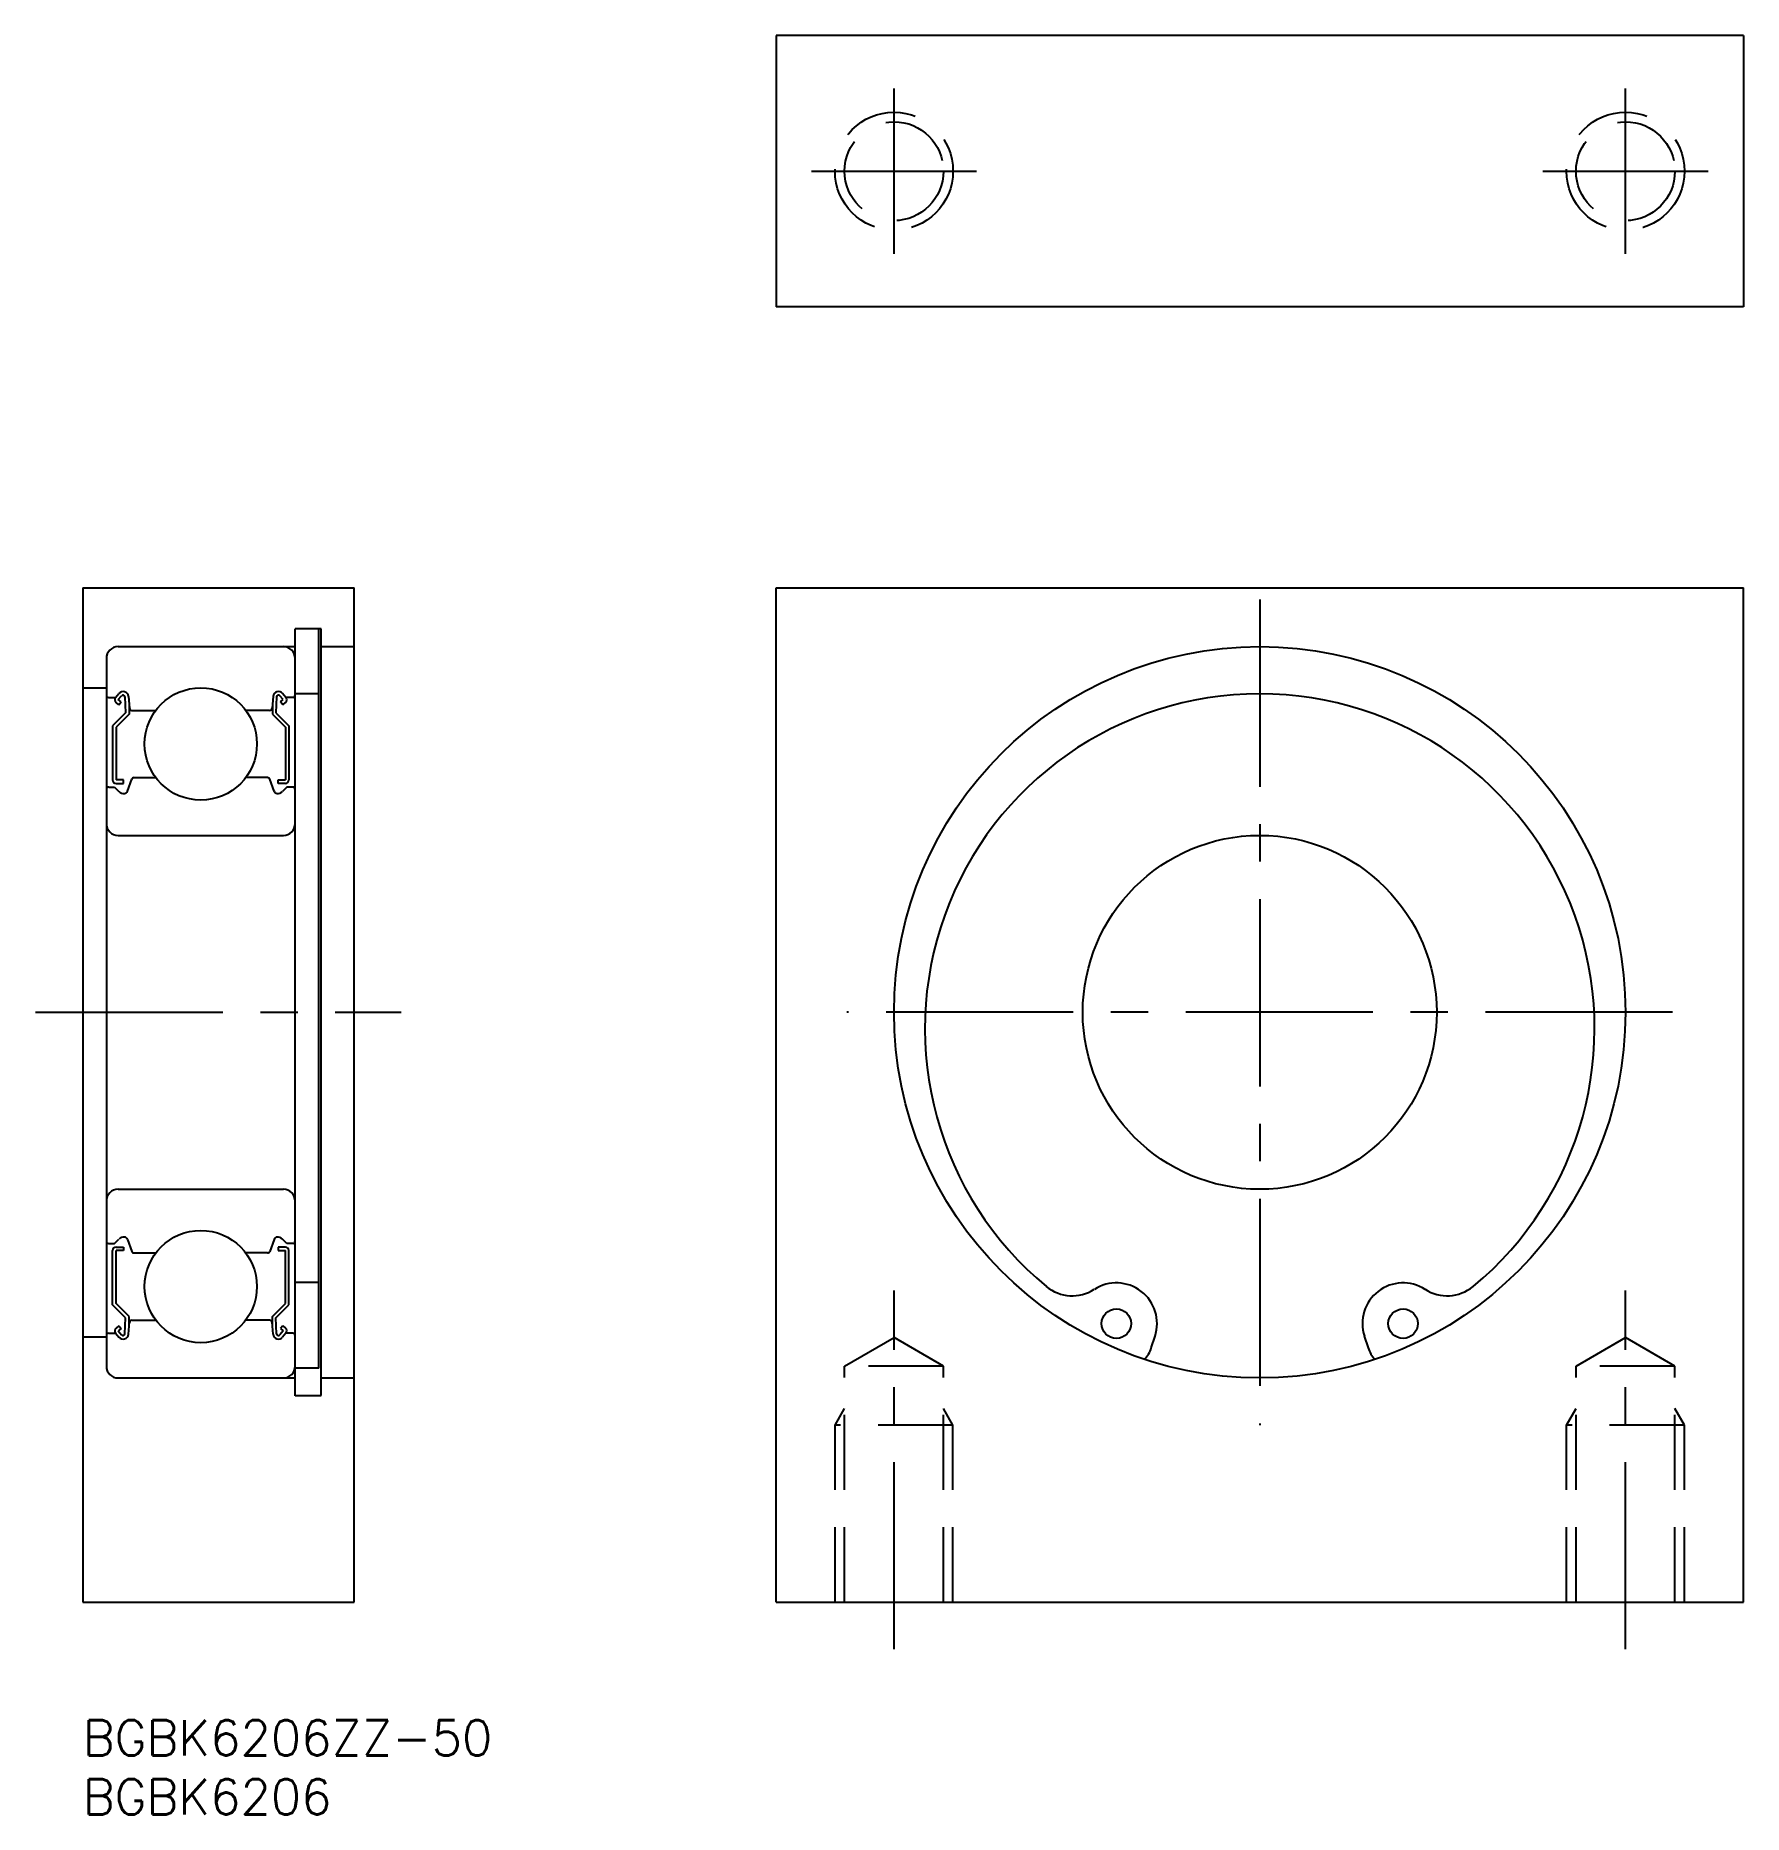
# Model space of a CAD drawing. Extents: x -4 to 141, y -8 to 143.
import ezdxf

# ---------------------------------------------------------------- set-up
doc = ezdxf.new("R2010")
doc.units = 0
doc.header["$LTSCALE"] = 0.5
doc.linetypes.add('CENTER', pattern=[50.8, 31.75, -6.35, 6.35, -6.35])
doc.linetypes.add('DASHED', pattern=[19.05, 12.7, -6.35])
for name, color, linetype in [('MSM_CENTER', 1, 'CENTER'), ('MSM_CONTINUOUS', 7, 'CONTINUOUS'), ('MSM_DASHED', 4, 'DASHED'), ('MSM_PART_NUMBER', 7, 'CONTINUOUS')]:
    doc.layers.add(name, color=color, linetype=linetype)
doc.styles.get("Standard").update_dxf_attribs({"font": 'txt.shx', "height": 3, "bigfont": 'bigfont.shx'})

# ---------------------------------------------------------------- blocks, each defined once
blk = doc.blocks.new('*U4')
at = {"layer": 'MSM_PART_NUMBER'}
blk.add_text('BGBK6206ZZ-50', height=3, dxfattribs=at).set_placement((0, -3))
blk = doc.blocks.new('*U5')
at = {"layer": 'MSM_PART_NUMBER'}
blk.add_text('BGBK6206', height=3, dxfattribs=at).set_placement((0, -8))

msp = doc.modelspace()

# ---------------------------------------------------------------- linework, layer by layer
at = {"layer": 'MSM_CENTER'}
for p, q in [((68.76, 124.31), (68.76, 138.31)), ((130.76, 124.31), (130.76, 138.31)), ((61.76, 131.31), (75.76, 131.31)), ((123.76, 131.31), (137.76, 131.31)), ((99.76, 95), (99.76, 25)), ((-4, 60), (27, 60)), ((134.76, 60), (64.76, 60)), ((68.76, 6), (68.76, 36.42)), ((130.76, 6), (130.76, 36.42))]:
    msp.add_line(p, q, dxfattribs=at)
at = {"layer": 'MSM_CONTINUOUS'}
for p, q in [((58.76, 142.81), (58.76, 119.81)), ((140.76, 142.81), (58.76, 142.81)), ((140.76, 142.81), (140.76, 119.81)), ((140.76, 119.81), (58.76, 119.81)), ((0, 96), (0, 10)), ((0, 96), (23, 96)), ((23, 10), (23, 96)), ((58.76, 10), (58.76, 96)), ((58.76, 96), (140.76, 96)), ((140.76, 10), (140.76, 96)), ((20.2, 92.52), (18, 92.52)), ((18, 27.5), (18, 92.5)), ((20, 29.84, -0.5), (20, 92.52, -0.5)), ((20.2, 27.52), (20.2, 92.52)), ((3, 91), (18, 91)), ((20.2, 91.02), (23, 91.02)), ((2, 90), (2, 30)), ((0, 87.5), (2, 87.5)), ((2.2, 86.7), (2.78, 86.7)), ((2.78, 86.7), (3.06, 87.04)), ((3.05, 86.08), (2.82, 86.28)), ((3.01, 86.51), (3.29, 86.84)), ((3.24, 86.31), (3.01, 86.51)), ((3.05, 86.08), (3.24, 86.31)), ((3.57, 86.75), (3.63, 85.4)), ((3.87, 86.78), (3.96, 85.78)), ((3.93, 86.13), (3.93, 85.28)), ((16.13, 86.78), (16.04, 85.78)), ((16.07, 86.13), (16.07, 85.28)), ((16.43, 86.75), (16.37, 85.4)), ((16.99, 86.51), (16.71, 86.84)), ((16.76, 86.31), (16.99, 86.51)), ((16.95, 86.08), (16.76, 86.31)), ((17.22, 86.7), (16.94, 87.04)), ((16.95, 86.08), (17.18, 86.28)), ((17.8, 86.7), (17.22, 86.7)), ((18, 87.02), (20, 87.02)), ((3.63, 85.4), (2.53, 84.3)), ((3.93, 85.28), (2.83, 84.18)), ((4.16, 85.6), (6.18, 85.6)), ((15.84, 85.6), (13.82, 85.6)), ((16.07, 85.28), (17.17, 84.18)), ((16.37, 85.4), (17.47, 84.3)), ((2.53, 84.3), (2.53, 79.7)), ((2.83, 84.18), (2.83, 79.7)), ((17.17, 84.18), (17.17, 79.7)), ((17.47, 84.3), (17.47, 79.7)), ((2.2, 79.1), (2.7, 79.1)), ((2.7, 79.1), (3.07, 78.73)), ((3.45, 79.7), (2.83, 79.7)), ((2.83, 79.4), (3.45, 79.4)), ((3.45, 79.4), (3.45, 79.7)), ((3.78, 78.75), (4.15, 79.77)), ((4.34, 79.9), (6.18, 79.9)), ((15.66, 79.9), (13.82, 79.9)), ((16.22, 78.75), (15.85, 79.77)), ((16.55, 79.7), (17.17, 79.7)), ((16.55, 79.4), (16.55, 79.7)), ((17.17, 79.4), (16.55, 79.4)), ((17.3, 79.1), (16.93, 78.73)), ((17.8, 79.1), (17.3, 79.1)), ((3, 75), (17, 75)), ((3, 45), (17, 45)), ((2.7, 40.4), (3.07, 40.77)), ((3.78, 40.75), (4.15, 39.73)), ((16.22, 40.75), (15.85, 39.73)), ((17.3, 40.4), (16.93, 40.77)), ((2.2, 40.4), (2.7, 40.4)), ((2.53, 35.2), (2.53, 39.8)), ((2.83, 40.1), (3.45, 40.1)), ((2.83, 35.32), (2.83, 39.8)), ((3.45, 39.8), (2.83, 39.8)), ((3.45, 40.1), (3.45, 39.8)), ((4.34, 39.6), (6.18, 39.6)), ((15.66, 39.6), (13.82, 39.6)), ((17.17, 40.1), (16.55, 40.1)), ((16.55, 40.1), (16.55, 39.8)), ((16.55, 39.8), (17.17, 39.8)), ((17.17, 35.32), (17.17, 39.8)), ((17.8, 40.4), (17.3, 40.4)), ((17.47, 35.2), (17.47, 39.8)), ((20, 37.09), (18, 37.09)), ((3.63, 34.1), (2.53, 35.2)), ((3.93, 34.22), (2.83, 35.32)), ((16.07, 34.22), (17.17, 35.32)), ((16.37, 34.1), (17.47, 35.2)), ((3.05, 33.42), (2.82, 33.22)), ((3.24, 33.19), (3.01, 32.99)), ((3.05, 33.42), (3.24, 33.19)), ((3.57, 32.75), (3.63, 34.1)), ((3.87, 32.72), (3.96, 33.72)), ((3.93, 33.37), (3.93, 34.22)), ((4.16, 33.9), (6.18, 33.9)), ((15.84, 33.9), (13.82, 33.9)), ((16.13, 32.72), (16.04, 33.72)), ((16.07, 33.37), (16.07, 34.22)), ((16.43, 32.75), (16.37, 34.1)), ((16.95, 33.42), (16.76, 33.19)), ((16.76, 33.19), (16.99, 32.99)), ((16.95, 33.42), (17.18, 33.22)), ((0, 32.5), (2, 32.5)), ((2.2, 32.8), (2.78, 32.8)), ((2.78, 32.8), (3.06, 32.46)), ((3.01, 32.99), (3.29, 32.66)), ((16.99, 32.99), (16.71, 32.66)), ((17.22, 32.8), (16.94, 32.46)), ((17.8, 32.8), (17.22, 32.8)), ((90.57, 31.55), (90.89, 32.55)), ((108.62, 32.55), (108.95, 31.55)), ((3, 29), (18, 29)), ((20, 29.84), (18, 29.84)), ((20.2, 29.02), (23, 29.02)), ((18, 27.52), (20.2, 27.52)), ((0, 10), (23, 10)), ((58.76, 10), (140.76, 10))]:
    msp.add_line(p, q, dxfattribs=at)
for centre, radius in [((99.76, 60), 31), ((10, 82.75), 4.76), ((99.76, 60), 15), ((10, 36.75), 4.76), ((87.61, 33.61), 1.25), ((111.91, 33.61), 1.25)]:
    msp.add_circle(centre, radius, dxfattribs=at)
for centre, radius, start, end in [((3, 90), 1, 90, 180), ((17, 90), 1, 0, 90), ((2.2, 86.9), 0.2, 180, 270), ((3.01, 86.51), 0.3, 139.9073, 229.9975), ((3.41, 86.74), 0.46, 4.9875, 139.9073), ((3.41, 86.74), 0.16, 2.3753, 139.9932), ((16.59, 86.74), 0.46, 40.0927, 175.0125), ((16.59, 86.74), 0.16, 40.0068, 177.6247), ((16.99, 86.51), 0.3, 310.0025, 40.0927), ((17.8, 86.9), 0.2, 270, 0), ((99.76, 58.62), 28.38, 309.5855, 230.4145), ((4.16, 85.8), 0.2, 184.9875, 270), ((15.84, 85.8), 0.2, 270, 355.0125), ((2.2, 78.9), 0.2, 90, 180), ((2.83, 79.7), 0.3, 180, 270), ((3.5, 79.15), 0.6, 225, 272.805), ((3.5, 78.85), 0.3, 275.2265, 340.0304), ((4.34, 79.7), 0.2, 90, 160.0304), ((15.66, 79.7), 0.2, 19.9696, 90), ((16.5, 78.85), 0.3, 199.9696, 264.7735), ((16.5, 79.15), 0.6, 267.195, 315), ((17.17, 79.7), 0.3, 270, 0), ((17.8, 78.9), 0.2, 0, 90), ((3, 76), 1, 180, 270), ((17, 76), 1, 270, 0), ((3, 44), 1, 90, 180), ((17, 44), 1, 0, 90), ((3.5, 40.35), 0.6, 87.195, 135), ((3.5, 40.65), 0.3, 19.9696, 84.7735), ((16.5, 40.65), 0.3, 95.2265, 160.0304), ((16.5, 40.35), 0.6, 45, 92.805), ((2.2, 40.6), 0.2, 180, 270), ((2.83, 39.8), 0.3, 90, 180), ((4.34, 39.8), 0.2, 199.9696, 270), ((15.66, 39.8), 0.2, 270, 340.0304), ((17.17, 39.8), 0.3, 0, 90), ((17.8, 40.6), 0.2, 270, 0), ((83.87, 39.42), 3.45, 230.4145, 302.7519), ((87.61, 33.61), 3.45, 342.0968, 122.7519), ((111.91, 33.61), 3.45, 57.2481, 197.9032), ((115.64, 39.42), 3.45, 237.2481, 309.5855), ((3.01, 32.99), 0.3, 130.0025, 220.0927), ((4.16, 33.7), 0.2, 90, 175.0125), ((15.84, 33.7), 0.2, 4.9875, 90), ((16.99, 32.99), 0.3, 319.9073, 49.9975), ((2.2, 32.6), 0.2, 90, 180), ((3.41, 32.76), 0.46, 220.0927, 355.0125), ((3.41, 32.76), 0.16, 220.0068, 357.6247), ((16.59, 32.76), 0.46, 184.9875, 319.9073), ((16.59, 32.76), 0.16, 182.3753, 319.9932), ((17.8, 32.6), 0.2, 0, 90), ((88.19, 32.32), 2.5, 315.909, 342.0968), ((111.33, 32.32), 2.5, 197.9032, 224.091), ((3, 30), 1, 180, 270), ((17, 30), 1, 270, 0)]:
    msp.add_arc(centre, radius, start, end, dxfattribs=at)
at = {"layer": 'MSM_DASHED'}
for p, q in [((64.57, 30), (68.76, 32.42)), ((72.95, 30), (68.76, 32.42)), ((126.57, 30), (130.76, 32.42)), ((134.95, 30), (130.76, 32.42)), ((72.95, 30), (64.57, 30)), ((64.57, 10), (64.57, 30)), ((72.95, 10), (72.95, 30)), ((134.95, 30), (126.57, 30)), ((126.57, 10), (126.57, 30)), ((134.95, 10), (134.95, 30)), ((63.76, 25), (64.57, 26.41)), ((73.76, 25), (72.95, 26.41)), ((125.76, 25), (126.57, 26.41)), ((135.76, 25), (134.95, 26.41)), ((73.76, 25), (63.76, 25)), ((63.76, 10), (63.76, 25)), ((73.76, 10), (73.76, 25)), ((135.76, 25), (125.76, 25)), ((125.76, 10), (125.76, 25)), ((135.76, 10), (135.76, 25))]:
    msp.add_line(p, q, dxfattribs=at)
for centre, radius in [((68.76, 131.31), 5), ((130.76, 131.31), 5), ((68.76, 131.31), 4.19), ((130.76, 131.31), 4.19)]:
    msp.add_circle(centre, radius, dxfattribs=at)

# ---------------------------------------------------------------- block references
at = {"layer": 'MSM_CONTINUOUS'}
for name in ['*U4', '*U5']:
    msp.add_blockref(name, (0, 0), dxfattribs=at)

doc.saveas('drawing.dxf')
